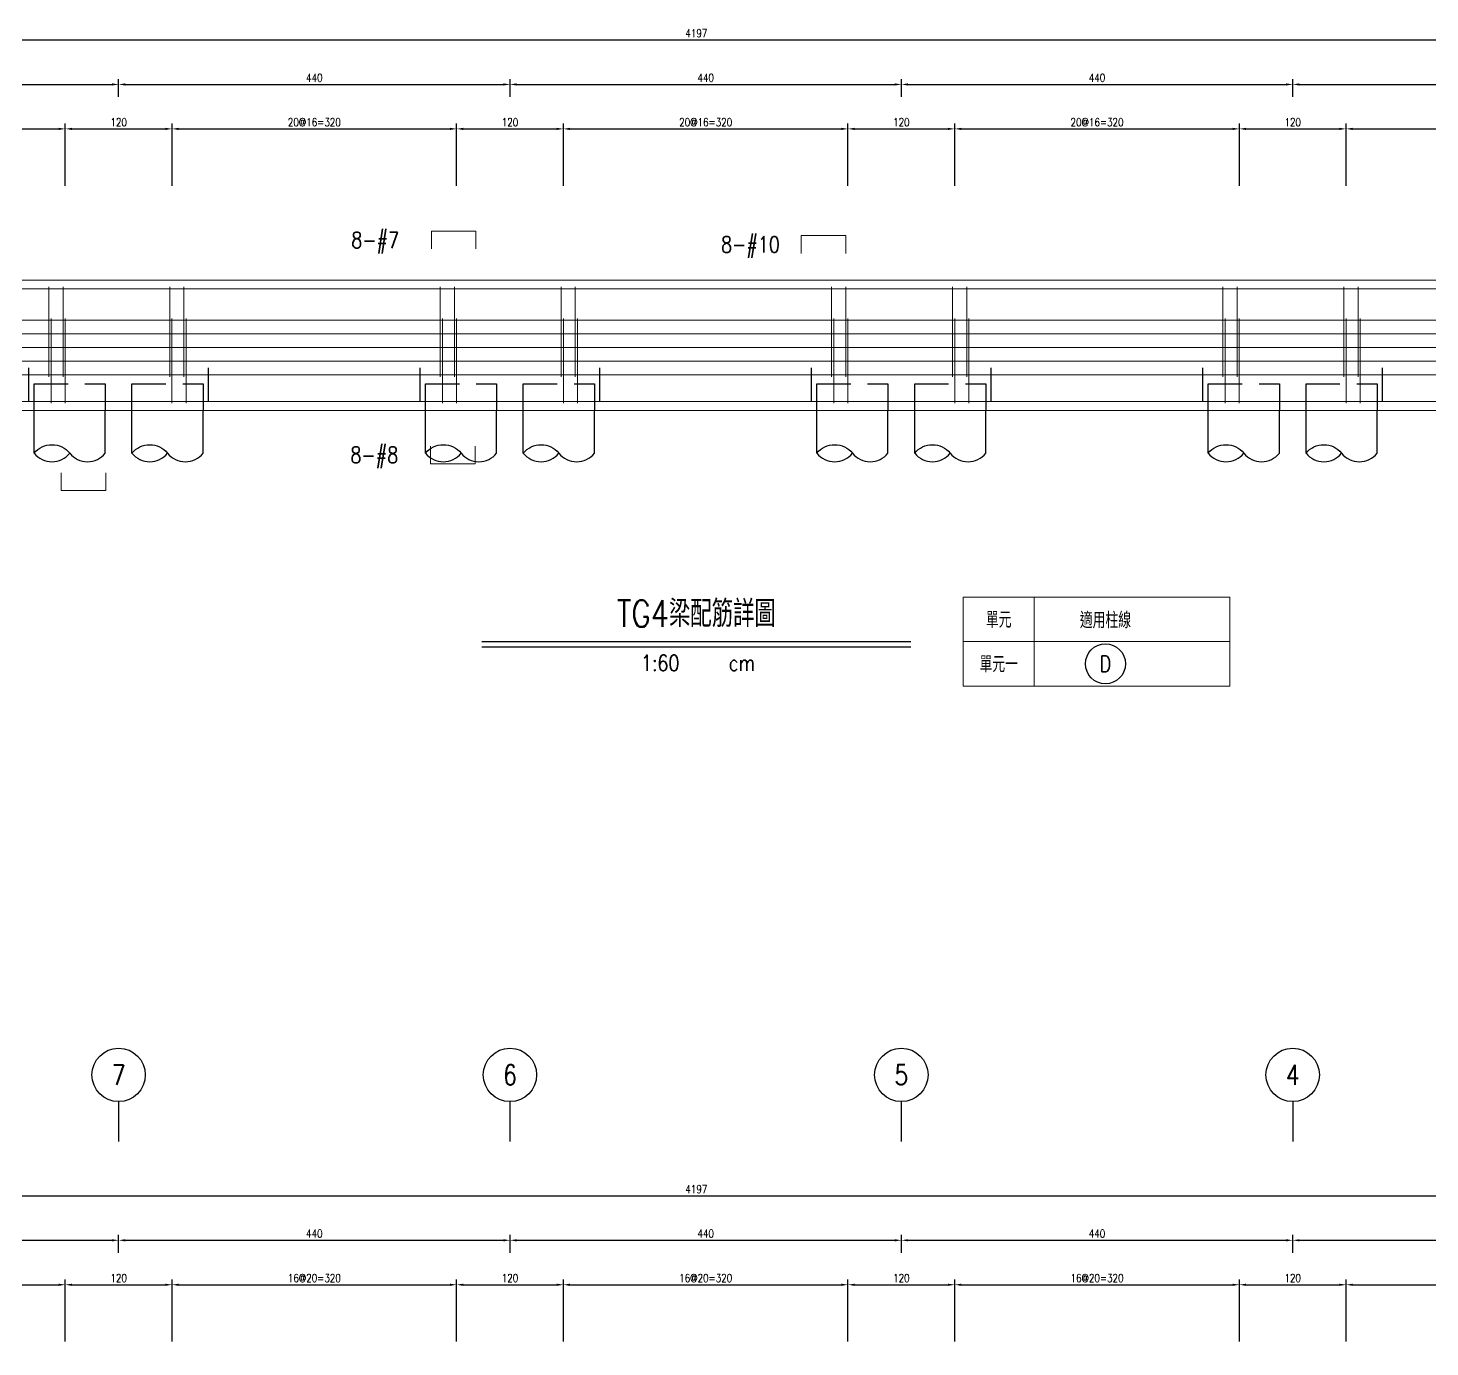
# Model space of a CAD drawing. Extents: x -4754 to 4976, y -19960 to 3841.
# Drawn here: x 1082 to 2658, y -3645 to -2161 of the extents above; entities that cross this region are included whole.
import ezdxf
from ezdxf.enums import TextEntityAlignment as Align

# ---------------------------------------------------------------- set-up
doc = ezdxf.new("R2010")
doc.units = 0
doc.header["$LTSCALE"] = 3
doc.linetypes.add('DASHED', pattern=[19.05, 12.7, -6.35])
doc.layers.get('0').update_dxf_attribs({"linetype": 'CONTINUOUS'})
doc.layers.add('HB_0', color=7, linetype='CONTINUOUS', transparency=0.5)
for name, color, linetype in [('HB_DIM', 1, 'CONTINUOUS'), ('HB_SYMBOLS', 7, 'CONTINUOUS'), ('HB_TXT_CTEXT', 2, 'CONTINUOUS'), ('鋼筋', 3, 'CONTINUOUS')]:
    doc.layers.add(name, color=color, linetype=linetype)
doc.styles.get("Standard").update_dxf_attribs({"font": 'ROMANS.shx', "width": 0.8, "bigfont": 'chineset.shx'})
doc.dimstyles.new('30', dxfattribs={"dimscale": 3, "dimtxt": 3, "dimasz": 2.5, "dimexe": 2, "dimexo": 2, "dimgap": 1, "dimtad": 1, "dimdsep": 46, "dimtxsty": 'Standard', "dimcen": 0, "dimclrd": 256, "dimclre": 256, "dimclrt": 2, "dimadec": 0, "dimazin": 0, "dimtfac": 1, "dimtix": 1, "dimtmove": 2, "dimatfit": 3, "dimfxl": 1, "dimtolj": 1, "dimtzin": 0, "dimarcsym": 0})

# ---------------------------------------------------------------- blocks, each defined once
blk = doc.blocks.new('pile_racked_Longitude')
at = {"color": 252, "linetype": 'DASHED'}
for p, q in [((-101, 10), (-101, 50)), ((101, 10), (101, 50))]:
    blk.add_line(p, q, dxfattribs=at)
at = {"linetype": 'Continuous'}
for p, q in [((15, -48.1), (15, 0)), ((95, -48.1), (95, 0)), ((-95, -48.1), (-95, 0)), ((-15, -48.1), (-15, 0))]:
    blk.add_line(p, q, dxfattribs=at)
at = {"color": 252, "linetype": 'DASHED'}
for points in [[(-95, 0), (-95, 30), (-15, 30), (-15, 0)], [(15, 0), (15, 30), (95, 30), (95, 0)]]:
    blk.add_lwpolyline(points, dxfattribs=at)
at = {"linetype": 'Continuous'}
for points in [[(-95, -48.1, -0.48), (-55, -48.1, 0.48), (-15, -48.1, 0.48)], [(15, -48.1, -0.48), (55, -48.1, 0.48), (95, -48.1, 0.48)], [(-95, -48.1, 0.48), (-55, -48.1, 0.48)], [(15, -48.1, 0.48), (55, -48.1, 0.48)]]:
    blk.add_lwpolyline(points, format="xyb", dxfattribs=at)
blk = doc.blocks.new('title_beam')
at = {"color": 3, "linetype": 'Continuous'}
blk.add_line((-241.2, 0), (241.2, 0), dxfattribs=at)
at = {"color": 1, "linetype": 'Continuous'}
blk.add_line((-241.2, -6), (241.2, -6), dxfattribs=at)
at = {"color": 3, "linetype": 'Continuous', "width": 0.8}
blk.add_attdef('TITLE', text='', height=30, dxfattribs=at).set_placement((0, 33), align=Align.MIDDLE)
at = {"linetype": 'Continuous', "width": 0.8}
blk.add_attdef('SCALE', text='', height=18, dxfattribs=at).set_placement((-40.6, -24), align=Align.MIDDLE)
blk.add_attdef('CM', (36.5, -33), '', height=18, dxfattribs=at)
blk = doc.blocks.new('line_tag')
at = {"layer": 'HB_SYMBOLS', "color": 4, "linetype": 'Continuous'}
blk.add_circle((0, 0), 22.5, dxfattribs=at)
at = {"color": 4, "linetype": 'Continuous', "width": 0.8}
blk.add_attdef('A', text='', height=18, dxfattribs=at).set_placement((0, 0), align=Align.MIDDLE)
blk = doc.blocks.new('*D138')
at = {"layer": 'HB_DIM', "linetype": 'Continuous', "lineweight": -2}
for p, q in [((803.6, -2338.8), (803.6, -2268.8)), ((1123.6, -2338.8), (1123.6, -2268.8)), ((811.1, -2274.8), (1116.1, -2274.8))]:
    blk.add_line(p, q, dxfattribs=at)
at = {"layer": 'HB_DIM'}
for points in [[(811.1, -2273.6), (811.1, -2276.1), (803.6, -2274.8)], [(1116.1, -2276.1), (1116.1, -2273.6), (1123.6, -2274.8)]]:
    blk.add_solid(points, dxfattribs=at)
at = {"layer": 'HB_DIM', "color": 2, "linetype": 'Continuous', "insert": (963.6, -2267.3), "char_height": 9, "attachment_point": 5, "rotation": 0}
blk.add_mtext('\\A1;20@16=320', dxfattribs=at)
blk = doc.blocks.new('*D139')
at = {"layer": 'HB_DIM', "linetype": 'Continuous', "lineweight": -2}
for p, q in [((1123.6, -2338.8), (1123.6, -2268.8)), ((1243.6, -2338.8), (1243.6, -2268.8)), ((1131.1, -2274.8), (1236.1, -2274.8))]:
    blk.add_line(p, q, dxfattribs=at)
at = {"layer": 'HB_DIM'}
for points in [[(1131.1, -2273.6), (1131.1, -2276.1), (1123.6, -2274.8)], [(1236.1, -2276.1), (1236.1, -2273.6), (1243.6, -2274.8)]]:
    blk.add_solid(points, dxfattribs=at)
at = {"layer": 'HB_DIM', "color": 2, "linetype": 'Continuous', "insert": (1183.6, -2267.3), "char_height": 9, "attachment_point": 5, "rotation": 0}
blk.add_mtext('\\A1;120', dxfattribs=at)
blk = doc.blocks.new('*D140')
at = {"layer": 'HB_DIM', "linetype": 'Continuous', "lineweight": -2}
for p, q in [((1243.6, -2338.8), (1243.6, -2268.8)), ((1563.6, -2338.8), (1563.6, -2268.8)), ((1251.1, -2274.8), (1556.1, -2274.8))]:
    blk.add_line(p, q, dxfattribs=at)
at = {"layer": 'HB_DIM'}
for points in [[(1251.1, -2273.6), (1251.1, -2276.1), (1243.6, -2274.8)], [(1556.1, -2276.1), (1556.1, -2273.6), (1563.6, -2274.8)]]:
    blk.add_solid(points, dxfattribs=at)
at = {"layer": 'HB_DIM', "color": 2, "linetype": 'Continuous', "insert": (1403.6, -2267.3), "char_height": 9, "attachment_point": 5, "rotation": 0}
blk.add_mtext('\\A1;20@16=320', dxfattribs=at)
blk = doc.blocks.new('*D141')
at = {"layer": 'HB_DIM', "linetype": 'Continuous', "lineweight": -2}
for p, q in [((1563.6, -2338.8), (1563.6, -2268.8)), ((1683.6, -2338.8), (1683.6, -2268.8)), ((1571.1, -2274.8), (1676.1, -2274.8))]:
    blk.add_line(p, q, dxfattribs=at)
at = {"layer": 'HB_DIM'}
for points in [[(1571.1, -2273.6), (1571.1, -2276.1), (1563.6, -2274.8)], [(1676.1, -2276.1), (1676.1, -2273.6), (1683.6, -2274.8)]]:
    blk.add_solid(points, dxfattribs=at)
at = {"layer": 'HB_DIM', "color": 2, "linetype": 'Continuous', "insert": (1623.6, -2267.3), "char_height": 9, "attachment_point": 5, "rotation": 0}
blk.add_mtext('\\A1;120', dxfattribs=at)
blk = doc.blocks.new('*D142')
at = {"layer": 'HB_DIM', "linetype": 'Continuous', "lineweight": -2}
for p, q in [((1683.6, -2338.8), (1683.6, -2268.8)), ((2003.6, -2338.8), (2003.6, -2268.8)), ((1691.1, -2274.8), (1996.1, -2274.8))]:
    blk.add_line(p, q, dxfattribs=at)
at = {"layer": 'HB_DIM'}
for points in [[(1691.1, -2273.6), (1691.1, -2276.1), (1683.6, -2274.8)], [(1996.1, -2276.1), (1996.1, -2273.6), (2003.6, -2274.8)]]:
    blk.add_solid(points, dxfattribs=at)
at = {"layer": 'HB_DIM', "color": 2, "linetype": 'Continuous', "insert": (1843.6, -2267.3), "char_height": 9, "attachment_point": 5, "rotation": 0}
blk.add_mtext('\\A1;20@16=320', dxfattribs=at)
blk = doc.blocks.new('*D143')
at = {"layer": 'HB_DIM', "linetype": 'Continuous', "lineweight": -2}
for p, q in [((2003.6, -2338.8), (2003.6, -2268.8)), ((2123.6, -2338.8), (2123.6, -2268.8)), ((2011.1, -2274.8), (2116.1, -2274.8))]:
    blk.add_line(p, q, dxfattribs=at)
at = {"layer": 'HB_DIM'}
for points in [[(2011.1, -2273.6), (2011.1, -2276.1), (2003.6, -2274.8)], [(2116.1, -2276.1), (2116.1, -2273.6), (2123.6, -2274.8)]]:
    blk.add_solid(points, dxfattribs=at)
at = {"layer": 'HB_DIM', "color": 2, "linetype": 'Continuous', "insert": (2063.6, -2267.3), "char_height": 9, "attachment_point": 5, "rotation": 0}
blk.add_mtext('\\A1;120', dxfattribs=at)
blk = doc.blocks.new('*D144')
at = {"layer": 'HB_DIM', "linetype": 'Continuous', "lineweight": -2}
for p, q in [((2123.6, -2338.8), (2123.6, -2268.8)), ((2443.6, -2338.8), (2443.6, -2268.8)), ((2131.1, -2274.8), (2436.1, -2274.8))]:
    blk.add_line(p, q, dxfattribs=at)
at = {"layer": 'HB_DIM'}
for points in [[(2131.1, -2273.6), (2131.1, -2276.1), (2123.6, -2274.8)], [(2436.1, -2276.1), (2436.1, -2273.6), (2443.6, -2274.8)]]:
    blk.add_solid(points, dxfattribs=at)
at = {"layer": 'HB_DIM', "color": 2, "linetype": 'Continuous', "insert": (2283.6, -2267.3), "char_height": 9, "attachment_point": 5, "rotation": 0}
blk.add_mtext('\\A1;20@16=320', dxfattribs=at)
blk = doc.blocks.new('*D145')
at = {"layer": 'HB_DIM', "linetype": 'Continuous', "lineweight": -2}
for p, q in [((2443.6, -2338.8), (2443.6, -2268.8)), ((2563.6, -2338.8), (2563.6, -2268.8)), ((2451.1, -2274.8), (2556.1, -2274.8))]:
    blk.add_line(p, q, dxfattribs=at)
at = {"layer": 'HB_DIM'}
for points in [[(2451.1, -2273.6), (2451.1, -2276.1), (2443.6, -2274.8)], [(2556.1, -2276.1), (2556.1, -2273.6), (2563.6, -2274.8)]]:
    blk.add_solid(points, dxfattribs=at)
at = {"layer": 'HB_DIM', "color": 2, "linetype": 'Continuous', "insert": (2503.6, -2267.3), "char_height": 9, "attachment_point": 5, "rotation": 0}
blk.add_mtext('\\A1;120', dxfattribs=at)
blk = doc.blocks.new('*D146')
at = {"layer": 'HB_DIM', "linetype": 'Continuous', "lineweight": -2}
for p, q in [((2563.6, -2338.8), (2563.6, -2268.8)), ((2883.6, -2338.8), (2883.6, -2268.8)), ((2571.1, -2274.8), (2876.1, -2274.8))]:
    blk.add_line(p, q, dxfattribs=at)
at = {"layer": 'HB_DIM'}
for points in [[(2571.1, -2273.6), (2571.1, -2276.1), (2563.6, -2274.8)], [(2876.1, -2276.1), (2876.1, -2273.6), (2883.6, -2274.8)]]:
    blk.add_solid(points, dxfattribs=at)
at = {"layer": 'HB_DIM', "color": 2, "linetype": 'Continuous', "insert": (2723.6, -2267.3), "char_height": 9, "attachment_point": 5, "rotation": 0}
blk.add_mtext('\\A1;20@16=320', dxfattribs=at)
blk = doc.blocks.new('*D152')
at = {"layer": 'HB_DIM', "linetype": 'Continuous', "lineweight": -2}
for p, q in [((-265.4, -2338.8), (-265.4, -2168.8)), ((-257.9, -2174.8), (3924.1, -2174.8)), ((3931.6, -2338.8), (3931.6, -2168.8))]:
    blk.add_line(p, q, dxfattribs=at)
at = {"layer": 'HB_DIM'}
for points in [[(-257.9, -2173.6), (-257.9, -2176.1), (-265.4, -2174.8)], [(3924.1, -2176.1), (3924.1, -2173.6), (3931.6, -2174.8)]]:
    blk.add_solid(points, dxfattribs=at)
at = {"layer": 'HB_DIM', "color": 2, "linetype": 'Continuous', "insert": (1833.1, -2167.3), "char_height": 9, "attachment_point": 5, "rotation": 0}
blk.add_mtext('\\A1;4197', dxfattribs=at)
blk = doc.blocks.new('*D156')
at = {"layer": 'HB_DIM', "linetype": 'Continuous', "lineweight": -2}
for p, q in [((743.6, -2238.8), (743.6, -2218.8)), ((1183.6, -2238.8), (1183.6, -2218.8)), ((751.1, -2224.8), (1176.1, -2224.8))]:
    blk.add_line(p, q, dxfattribs=at)
at = {"layer": 'HB_DIM'}
for points in [[(751.1, -2223.6), (751.1, -2226.1), (743.6, -2224.8)], [(1176.1, -2226.1), (1176.1, -2223.6), (1183.6, -2224.8)]]:
    blk.add_solid(points, dxfattribs=at)
at = {"layer": 'HB_DIM', "color": 2, "linetype": 'Continuous', "insert": (963.6, -2217.3), "char_height": 9, "attachment_point": 5, "rotation": 0}
blk.add_mtext('\\A1;440', dxfattribs=at)
blk = doc.blocks.new('*D157')
at = {"layer": 'HB_DIM', "linetype": 'Continuous', "lineweight": -2}
for p, q in [((1183.6, -2238.8), (1183.6, -2218.8)), ((1623.6, -2238.8), (1623.6, -2218.8)), ((1191.1, -2224.8), (1616.1, -2224.8))]:
    blk.add_line(p, q, dxfattribs=at)
at = {"layer": 'HB_DIM'}
for points in [[(1191.1, -2223.6), (1191.1, -2226.1), (1183.6, -2224.8)], [(1616.1, -2226.1), (1616.1, -2223.6), (1623.6, -2224.8)]]:
    blk.add_solid(points, dxfattribs=at)
at = {"layer": 'HB_DIM', "color": 2, "linetype": 'Continuous', "insert": (1403.6, -2217.3), "char_height": 9, "attachment_point": 5, "rotation": 0}
blk.add_mtext('\\A1;440', dxfattribs=at)
blk = doc.blocks.new('*D158')
at = {"layer": 'HB_DIM', "linetype": 'Continuous', "lineweight": -2}
for p, q in [((1623.6, -2238.8), (1623.6, -2218.8)), ((2063.6, -2238.8), (2063.6, -2218.8)), ((1631.1, -2224.8), (2056.1, -2224.8))]:
    blk.add_line(p, q, dxfattribs=at)
at = {"layer": 'HB_DIM'}
for points in [[(1631.1, -2223.6), (1631.1, -2226.1), (1623.6, -2224.8)], [(2056.1, -2226.1), (2056.1, -2223.6), (2063.6, -2224.8)]]:
    blk.add_solid(points, dxfattribs=at)
at = {"layer": 'HB_DIM', "color": 2, "linetype": 'Continuous', "insert": (1843.6, -2217.3), "char_height": 9, "attachment_point": 5, "rotation": 0}
blk.add_mtext('\\A1;440', dxfattribs=at)
blk = doc.blocks.new('*D159')
at = {"layer": 'HB_DIM', "linetype": 'Continuous', "lineweight": -2}
for p, q in [((2063.6, -2238.8), (2063.6, -2218.8)), ((2503.6, -2238.8), (2503.6, -2218.8)), ((2071.1, -2224.8), (2496.1, -2224.8))]:
    blk.add_line(p, q, dxfattribs=at)
at = {"layer": 'HB_DIM'}
for points in [[(2071.1, -2223.6), (2071.1, -2226.1), (2063.6, -2224.8)], [(2496.1, -2226.1), (2496.1, -2223.6), (2503.6, -2224.8)]]:
    blk.add_solid(points, dxfattribs=at)
at = {"layer": 'HB_DIM', "color": 2, "linetype": 'Continuous', "insert": (2283.6, -2217.3), "char_height": 9, "attachment_point": 5, "rotation": 0}
blk.add_mtext('\\A1;440', dxfattribs=at)
blk = doc.blocks.new('*D160')
at = {"layer": 'HB_DIM', "linetype": 'Continuous', "lineweight": -2}
for p, q in [((2503.6, -2238.8), (2503.6, -2218.8)), ((2943.6, -2238.8), (2943.6, -2218.8)), ((2511.1, -2224.8), (2936.1, -2224.8))]:
    blk.add_line(p, q, dxfattribs=at)
at = {"layer": 'HB_DIM'}
for points in [[(2511.1, -2223.6), (2511.1, -2226.1), (2503.6, -2224.8)], [(2936.1, -2226.1), (2936.1, -2223.6), (2943.6, -2224.8)]]:
    blk.add_solid(points, dxfattribs=at)
at = {"layer": 'HB_DIM', "color": 2, "linetype": 'Continuous', "insert": (2723.6, -2217.3), "char_height": 9, "attachment_point": 5, "rotation": 0}
blk.add_mtext('\\A1;440', dxfattribs=at)
blk = doc.blocks.new('line_guide')
at = {"color": 4, "linetype": 'Continuous'}
blk.add_line((0, 0), (0, -45), dxfattribs=at)
blk.add_circle((0, 30), 30, dxfattribs=at)
at = {"color": 4, "linetype": 'Continuous', "width": 0.8}
blk.add_attdef('A', text='', height=22.5, dxfattribs=at).set_placement((0, 30), align=Align.MIDDLE)
blk = doc.blocks.new('*D172')
at = {"layer": 'HB_DIM', "linetype": 'Continuous', "lineweight": -2}
for p, q in [((803.6, -3638.8), (803.6, -3568.8)), ((811.1, -3574.8), (1116.1, -3574.8)), ((1123.6, -3638.8), (1123.6, -3568.8))]:
    blk.add_line(p, q, dxfattribs=at)
at = {"layer": 'HB_DIM'}
for points in [[(811.1, -3573.6), (811.1, -3576.1), (803.6, -3574.8)], [(1116.1, -3576.1), (1116.1, -3573.6), (1123.6, -3574.8)]]:
    blk.add_solid(points, dxfattribs=at)
at = {"layer": 'HB_DIM', "color": 2, "linetype": 'Continuous', "insert": (963.6, -3567.3), "char_height": 9, "attachment_point": 5, "rotation": 0}
blk.add_mtext('\\A1;16@20=320', dxfattribs=at)
blk = doc.blocks.new('*D173')
at = {"layer": 'HB_DIM', "linetype": 'Continuous', "lineweight": -2}
for p, q in [((1123.6, -3638.8), (1123.6, -3568.8)), ((1131.1, -3574.8), (1236.1, -3574.8)), ((1243.6, -3638.8), (1243.6, -3568.8))]:
    blk.add_line(p, q, dxfattribs=at)
at = {"layer": 'HB_DIM'}
for points in [[(1131.1, -3573.6), (1131.1, -3576.1), (1123.6, -3574.8)], [(1236.1, -3576.1), (1236.1, -3573.6), (1243.6, -3574.8)]]:
    blk.add_solid(points, dxfattribs=at)
at = {"layer": 'HB_DIM', "color": 2, "linetype": 'Continuous', "insert": (1183.6, -3567.3), "char_height": 9, "attachment_point": 5, "rotation": 0}
blk.add_mtext('\\A1;120', dxfattribs=at)
blk = doc.blocks.new('*D174')
at = {"layer": 'HB_DIM', "linetype": 'Continuous', "lineweight": -2}
for p, q in [((1243.6, -3638.8), (1243.6, -3568.8)), ((1251.1, -3574.8), (1556.1, -3574.8)), ((1563.6, -3638.8), (1563.6, -3568.8))]:
    blk.add_line(p, q, dxfattribs=at)
at = {"layer": 'HB_DIM'}
for points in [[(1251.1, -3573.6), (1251.1, -3576.1), (1243.6, -3574.8)], [(1556.1, -3576.1), (1556.1, -3573.6), (1563.6, -3574.8)]]:
    blk.add_solid(points, dxfattribs=at)
at = {"layer": 'HB_DIM', "color": 2, "linetype": 'Continuous', "insert": (1403.6, -3567.3), "char_height": 9, "attachment_point": 5, "rotation": 0}
blk.add_mtext('\\A1;16@20=320', dxfattribs=at)
blk = doc.blocks.new('*D175')
at = {"layer": 'HB_DIM', "linetype": 'Continuous', "lineweight": -2}
for p, q in [((1563.6, -3638.8), (1563.6, -3568.8)), ((1571.1, -3574.8), (1676.1, -3574.8)), ((1683.6, -3638.8), (1683.6, -3568.8))]:
    blk.add_line(p, q, dxfattribs=at)
at = {"layer": 'HB_DIM'}
for points in [[(1571.1, -3573.6), (1571.1, -3576.1), (1563.6, -3574.8)], [(1676.1, -3576.1), (1676.1, -3573.6), (1683.6, -3574.8)]]:
    blk.add_solid(points, dxfattribs=at)
at = {"layer": 'HB_DIM', "color": 2, "linetype": 'Continuous', "insert": (1623.6, -3567.3), "char_height": 9, "attachment_point": 5, "rotation": 0}
blk.add_mtext('\\A1;120', dxfattribs=at)
blk = doc.blocks.new('*D176')
at = {"layer": 'HB_DIM', "linetype": 'Continuous', "lineweight": -2}
for p, q in [((1683.6, -3638.8), (1683.6, -3568.8)), ((1691.1, -3574.8), (1996.1, -3574.8)), ((2003.6, -3638.8), (2003.6, -3568.8))]:
    blk.add_line(p, q, dxfattribs=at)
at = {"layer": 'HB_DIM'}
for points in [[(1691.1, -3573.6), (1691.1, -3576.1), (1683.6, -3574.8)], [(1996.1, -3576.1), (1996.1, -3573.6), (2003.6, -3574.8)]]:
    blk.add_solid(points, dxfattribs=at)
at = {"layer": 'HB_DIM', "color": 2, "linetype": 'Continuous', "insert": (1843.6, -3567.3), "char_height": 9, "attachment_point": 5, "rotation": 0}
blk.add_mtext('\\A1;16@20=320', dxfattribs=at)
blk = doc.blocks.new('*D177')
at = {"layer": 'HB_DIM', "linetype": 'Continuous', "lineweight": -2}
for p, q in [((2003.6, -3638.8), (2003.6, -3568.8)), ((2011.1, -3574.8), (2116.1, -3574.8)), ((2123.6, -3638.8), (2123.6, -3568.8))]:
    blk.add_line(p, q, dxfattribs=at)
at = {"layer": 'HB_DIM'}
for points in [[(2011.1, -3573.6), (2011.1, -3576.1), (2003.6, -3574.8)], [(2116.1, -3576.1), (2116.1, -3573.6), (2123.6, -3574.8)]]:
    blk.add_solid(points, dxfattribs=at)
at = {"layer": 'HB_DIM', "color": 2, "linetype": 'Continuous', "insert": (2063.6, -3567.3), "char_height": 9, "attachment_point": 5, "rotation": 0}
blk.add_mtext('\\A1;120', dxfattribs=at)
blk = doc.blocks.new('*D178')
at = {"layer": 'HB_DIM', "linetype": 'Continuous', "lineweight": -2}
for p, q in [((2123.6, -3638.8), (2123.6, -3568.8)), ((2131.1, -3574.8), (2436.1, -3574.8)), ((2443.6, -3638.8), (2443.6, -3568.8))]:
    blk.add_line(p, q, dxfattribs=at)
at = {"layer": 'HB_DIM'}
for points in [[(2131.1, -3573.6), (2131.1, -3576.1), (2123.6, -3574.8)], [(2436.1, -3576.1), (2436.1, -3573.6), (2443.6, -3574.8)]]:
    blk.add_solid(points, dxfattribs=at)
at = {"layer": 'HB_DIM', "color": 2, "linetype": 'Continuous', "insert": (2283.6, -3567.3), "char_height": 9, "attachment_point": 5, "rotation": 0}
blk.add_mtext('\\A1;16@20=320', dxfattribs=at)
blk = doc.blocks.new('*D179')
at = {"layer": 'HB_DIM', "linetype": 'Continuous', "lineweight": -2}
for p, q in [((2443.6, -3638.8), (2443.6, -3568.8)), ((2451.1, -3574.8), (2556.1, -3574.8)), ((2563.6, -3638.8), (2563.6, -3568.8))]:
    blk.add_line(p, q, dxfattribs=at)
at = {"layer": 'HB_DIM'}
for points in [[(2451.1, -3573.6), (2451.1, -3576.1), (2443.6, -3574.8)], [(2556.1, -3576.1), (2556.1, -3573.6), (2563.6, -3574.8)]]:
    blk.add_solid(points, dxfattribs=at)
at = {"layer": 'HB_DIM', "color": 2, "linetype": 'Continuous', "insert": (2503.6, -3567.3), "char_height": 9, "attachment_point": 5, "rotation": 0}
blk.add_mtext('\\A1;120', dxfattribs=at)
blk = doc.blocks.new('*D180')
at = {"layer": 'HB_DIM', "linetype": 'Continuous', "lineweight": -2}
for p, q in [((2563.6, -3638.8), (2563.6, -3568.8)), ((2571.1, -3574.8), (2876.1, -3574.8)), ((2883.6, -3638.8), (2883.6, -3568.8))]:
    blk.add_line(p, q, dxfattribs=at)
at = {"layer": 'HB_DIM'}
for points in [[(2571.1, -3573.6), (2571.1, -3576.1), (2563.6, -3574.8)], [(2876.1, -3576.1), (2876.1, -3573.6), (2883.6, -3574.8)]]:
    blk.add_solid(points, dxfattribs=at)
at = {"layer": 'HB_DIM', "color": 2, "linetype": 'Continuous', "insert": (2723.6, -3567.3), "char_height": 9, "attachment_point": 5, "rotation": 0}
blk.add_mtext('\\A1;16@20=320', dxfattribs=at)
blk = doc.blocks.new('*D186')
at = {"layer": 'HB_DIM', "linetype": 'Continuous', "lineweight": -2}
for p, q in [((-265.4, -3638.8), (-265.4, -3468.8)), ((-257.9, -3474.8), (3924.1, -3474.8)), ((3931.6, -3638.8), (3931.6, -3468.8))]:
    blk.add_line(p, q, dxfattribs=at)
at = {"layer": 'HB_DIM'}
for points in [[(-257.9, -3473.6), (-257.9, -3476.1), (-265.4, -3474.8)], [(3924.1, -3476.1), (3924.1, -3473.6), (3931.6, -3474.8)]]:
    blk.add_solid(points, dxfattribs=at)
at = {"layer": 'HB_DIM', "color": 2, "linetype": 'Continuous', "insert": (1833.1, -3467.3), "char_height": 9, "attachment_point": 5, "rotation": 0}
blk.add_mtext('\\A1;4197', dxfattribs=at)
blk = doc.blocks.new('*D190')
at = {"layer": 'HB_DIM', "linetype": 'Continuous', "lineweight": -2}
for p, q in [((743.6, -3538.8), (743.6, -3518.8)), ((751.1, -3524.8), (1176.1, -3524.8)), ((1183.6, -3538.8), (1183.6, -3518.8))]:
    blk.add_line(p, q, dxfattribs=at)
at = {"layer": 'HB_DIM'}
for points in [[(751.1, -3523.6), (751.1, -3526.1), (743.6, -3524.8)], [(1176.1, -3526.1), (1176.1, -3523.6), (1183.6, -3524.8)]]:
    blk.add_solid(points, dxfattribs=at)
at = {"layer": 'HB_DIM', "color": 2, "linetype": 'Continuous', "insert": (963.6, -3517.3), "char_height": 9, "attachment_point": 5, "rotation": 0}
blk.add_mtext('\\A1;440', dxfattribs=at)
blk = doc.blocks.new('*D191')
at = {"layer": 'HB_DIM', "linetype": 'Continuous', "lineweight": -2}
for p, q in [((1183.6, -3538.8), (1183.6, -3518.8)), ((1191.1, -3524.8), (1616.1, -3524.8)), ((1623.6, -3538.8), (1623.6, -3518.8))]:
    blk.add_line(p, q, dxfattribs=at)
at = {"layer": 'HB_DIM'}
for points in [[(1191.1, -3523.6), (1191.1, -3526.1), (1183.6, -3524.8)], [(1616.1, -3526.1), (1616.1, -3523.6), (1623.6, -3524.8)]]:
    blk.add_solid(points, dxfattribs=at)
at = {"layer": 'HB_DIM', "color": 2, "linetype": 'Continuous', "insert": (1403.6, -3517.3), "char_height": 9, "attachment_point": 5, "rotation": 0}
blk.add_mtext('\\A1;440', dxfattribs=at)
blk = doc.blocks.new('*D192')
at = {"layer": 'HB_DIM', "linetype": 'Continuous', "lineweight": -2}
for p, q in [((1623.6, -3538.8), (1623.6, -3518.8)), ((1631.1, -3524.8), (2056.1, -3524.8)), ((2063.6, -3538.8), (2063.6, -3518.8))]:
    blk.add_line(p, q, dxfattribs=at)
at = {"layer": 'HB_DIM'}
for points in [[(1631.1, -3523.6), (1631.1, -3526.1), (1623.6, -3524.8)], [(2056.1, -3526.1), (2056.1, -3523.6), (2063.6, -3524.8)]]:
    blk.add_solid(points, dxfattribs=at)
at = {"layer": 'HB_DIM', "color": 2, "linetype": 'Continuous', "insert": (1843.6, -3517.3), "char_height": 9, "attachment_point": 5, "rotation": 0}
blk.add_mtext('\\A1;440', dxfattribs=at)
blk = doc.blocks.new('*D193')
at = {"layer": 'HB_DIM', "linetype": 'Continuous', "lineweight": -2}
for p, q in [((2063.6, -3538.8), (2063.6, -3518.8)), ((2071.1, -3524.8), (2496.1, -3524.8)), ((2503.6, -3538.8), (2503.6, -3518.8))]:
    blk.add_line(p, q, dxfattribs=at)
at = {"layer": 'HB_DIM'}
for points in [[(2071.1, -3523.6), (2071.1, -3526.1), (2063.6, -3524.8)], [(2496.1, -3526.1), (2496.1, -3523.6), (2503.6, -3524.8)]]:
    blk.add_solid(points, dxfattribs=at)
at = {"layer": 'HB_DIM', "color": 2, "linetype": 'Continuous', "insert": (2283.6, -3517.3), "char_height": 9, "attachment_point": 5, "rotation": 0}
blk.add_mtext('\\A1;440', dxfattribs=at)
blk = doc.blocks.new('*D194')
at = {"layer": 'HB_DIM', "linetype": 'Continuous', "lineweight": -2}
for p, q in [((2503.6, -3538.8), (2503.6, -3518.8)), ((2511.1, -3524.8), (2936.1, -3524.8)), ((2943.6, -3538.8), (2943.6, -3518.8))]:
    blk.add_line(p, q, dxfattribs=at)
at = {"layer": 'HB_DIM'}
for points in [[(2511.1, -3523.6), (2511.1, -3526.1), (2503.6, -3524.8)], [(2936.1, -3526.1), (2936.1, -3523.6), (2943.6, -3524.8)]]:
    blk.add_solid(points, dxfattribs=at)
at = {"layer": 'HB_DIM', "color": 2, "linetype": 'Continuous', "insert": (2723.6, -3517.3), "char_height": 9, "attachment_point": 5, "rotation": 0}
blk.add_mtext('\\A1;440', dxfattribs=at)

msp = doc.modelspace()

# ---------------------------------------------------------------- linework, layer by layer
at = {"layer": 'HB_0', "lineweight": 5}
msp.add_lwpolyline([(-265.427, -2591.496), (-265.427, -2444.802), (3931.573, -2444.802), (3931.573, -2591.496), (-265.427, -2591.496)], dxfattribs=at)
at = {"layer": 'HB_DIM', "color": 1, "linetype": 'Continuous'}
for points in [[(1417.327, -2489.802, 0, 1.25, 0), (1417.327, -2474.802, 0, 0, 0), (1417.327, -2399.802, 0, 0, 0), (1435.327, -2399.802, 0, 0, 0)], [(1833.073, -2454.802, 0, 1.25, 0), (1833.073, -2439.802, 0, 0, 0), (1833.073, -2404.802, 0, 0, 0), (1851.073, -2404.802, 0, 0, 0)], [(1416.351, -2551.496, 0, 1.25, 0), (1416.351, -2566.496, 0, 0, 0), (1416.351, -2641.496, 0, 0, 0), (1434.351, -2641.496, 0, 0, 0)]]:
    msp.add_lwpolyline(points, format="xyseb", dxfattribs=at)
at = {"layer": 'HB_TXT_CTEXT', "color": 4, "lineweight": 5, "true_color": 0x00ffff}
for p, q in [((2213.073, -2801.496), (2213.073, -2901.496)), ((2133.073, -2851.496), (2433.073, -2851.496))]:
    msp.add_line(p, q, dxfattribs=at)
msp.add_lwpolyline([(2133.073, -2801.496), (2133.073, -2901.496), (2433.073, -2901.496), (2433.073, -2801.496), (2133.073, -2801.496)], dxfattribs=at)
at = {"layer": 'HB_TXT_CTEXT', "lineweight": 5}
for points in [[(1535.327, -2409.802, -50), (1535.327, -2389.802, -50), (1585.327, -2389.802, -50), (1585.327, -2409.802, -50)], [(1951.073, -2414.802, -38), (1951.073, -2394.802, -38), (2001.073, -2394.802, -38), (2001.073, -2414.802, -38)], [(1534.351, -2631.496, -50), (1534.351, -2651.496, -50), (1584.351, -2651.496, -50), (1584.351, -2631.496, -50)], [(1119.147, -2661.496, -50), (1119.147, -2681.496, -50), (1169.147, -2681.496, -50), (1169.147, -2661.496, -50)]]:
    msp.add_polyline3d(points, dxfattribs=at)
at = {"layer": '鋼筋', "lineweight": 5}
for p, q in [((-244.937, -2454.802, -38), (3911.083, -2454.802, -38)), ((-244.937, -2454.802, -27.143), (3911.083, -2454.802, -27.143)), ((-244.937, -2454.802, -16.286), (3911.083, -2454.802, -16.286)), ((-244.937, -2454.802, -5.429), (3911.083, -2454.802, -5.429)), ((-244.937, -2454.802, 5.429), (3911.083, -2454.802, 5.429)), ((-244.937, -2454.802, 16.286), (3911.083, -2454.802, 16.286)), ((-244.937, -2454.802, 27.143), (3911.083, -2454.802, 27.143)), ((-244.937, -2454.802, 38), (3911.083, -2454.802, 38)), ((1105.033, -2463.352, 33.895), (1105.033, -2455.732, 33.895)), ((1105.033, -2455.732, 40.245), (1105.033, -2550.566, 40.245)), ((1105.033, -2550.566, -40.245), (1105.033, -2455.732, -40.245)), ((1105.033, -2455.732, -33.895), (1105.033, -2463.352, -33.895)), ((1121.033, -2463.352, 33.895), (1121.033, -2455.732, 33.895)), ((1121.033, -2455.732, 40.245), (1121.033, -2550.566, 40.245)), ((1121.033, -2550.566, -40.245), (1121.033, -2455.732, -40.245)), ((1121.033, -2455.732, -33.895), (1121.033, -2463.352, -33.895)), ((1241.033, -2463.352, 33.895), (1241.033, -2455.732, 33.895)), ((1241.033, -2455.732, 40.245), (1241.033, -2550.566, 40.245)), ((1241.033, -2550.566, -40.245), (1241.033, -2455.732, -40.245)), ((1241.033, -2455.732, -33.895), (1241.033, -2463.352, -33.895)), ((1257.033, -2463.352, 33.895), (1257.033, -2455.732, 33.895)), ((1257.033, -2455.732, 40.245), (1257.033, -2550.566, 40.245)), ((1257.033, -2550.566, -40.245), (1257.033, -2455.732, -40.245)), ((1257.033, -2455.732, -33.895), (1257.033, -2463.352, -33.895)), ((1545.033, -2463.352, 33.895), (1545.033, -2455.732, 33.895)), ((1545.033, -2455.732, 40.245), (1545.033, -2550.566, 40.245)), ((1545.033, -2550.566, -40.245), (1545.033, -2455.732, -40.245)), ((1545.033, -2455.732, -33.895), (1545.033, -2463.352, -33.895)), ((1561.033, -2463.352, 33.895), (1561.033, -2455.732, 33.895)), ((1561.033, -2455.732, 40.245), (1561.033, -2550.566, 40.245)), ((1561.033, -2550.566, -40.245), (1561.033, -2455.732, -40.245)), ((1561.033, -2455.732, -33.895), (1561.033, -2463.352, -33.895)), ((1681.033, -2463.352, 33.895), (1681.033, -2455.732, 33.895)), ((1681.033, -2455.732, 40.245), (1681.033, -2550.566, 40.245)), ((1681.033, -2550.566, -40.245), (1681.033, -2455.732, -40.245)), ((1681.033, -2455.732, -33.895), (1681.033, -2463.352, -33.895)), ((1697.033, -2463.352, 33.895), (1697.033, -2455.732, 33.895)), ((1697.033, -2455.732, 40.245), (1697.033, -2550.566, 40.245)), ((1697.033, -2550.566, -40.245), (1697.033, -2455.732, -40.245)), ((1697.033, -2455.732, -33.895), (1697.033, -2463.352, -33.895)), ((1985.033, -2463.352, 33.895), (1985.033, -2455.732, 33.895)), ((1985.033, -2455.732, 40.245), (1985.033, -2550.566, 40.245)), ((1985.033, -2550.566, -40.245), (1985.033, -2455.732, -40.245)), ((1985.033, -2455.732, -33.895), (1985.033, -2463.352, -33.895)), ((2001.033, -2463.352, 33.895), (2001.033, -2455.732, 33.895)), ((2001.033, -2455.732, 40.245), (2001.033, -2550.566, 40.245)), ((2001.033, -2550.566, -40.245), (2001.033, -2455.732, -40.245)), ((2001.033, -2455.732, -33.895), (2001.033, -2463.352, -33.895)), ((2121.033, -2463.352, 33.895), (2121.033, -2455.732, 33.895)), ((2121.033, -2455.732, 40.245), (2121.033, -2550.566, 40.245)), ((2121.033, -2550.566, -40.245), (2121.033, -2455.732, -40.245)), ((2121.033, -2455.732, -33.895), (2121.033, -2463.352, -33.895)), ((2137.033, -2463.352, 33.895), (2137.033, -2455.732, 33.895)), ((2137.033, -2455.732, 40.245), (2137.033, -2550.566, 40.245)), ((2137.033, -2550.566, -40.245), (2137.033, -2455.732, -40.245)), ((2137.033, -2455.732, -33.895), (2137.033, -2463.352, -33.895)), ((2425.033, -2463.352, 33.895), (2425.033, -2455.732, 33.895)), ((2425.033, -2455.732, 40.245), (2425.033, -2550.566, 40.245)), ((2425.033, -2550.566, -40.245), (2425.033, -2455.732, -40.245)), ((2425.033, -2455.732, -33.895), (2425.033, -2463.352, -33.895)), ((2441.033, -2463.352, 33.895), (2441.033, -2455.732, 33.895)), ((2441.033, -2455.732, 40.245), (2441.033, -2550.566, 40.245)), ((2441.033, -2550.566, -40.245), (2441.033, -2455.732, -40.245)), ((2441.033, -2455.732, -33.895), (2441.033, -2463.352, -33.895)), ((2561.033, -2463.352, 33.895), (2561.033, -2455.732, 33.895)), ((2561.033, -2455.732, 40.245), (2561.033, -2550.566, 40.245)), ((2561.033, -2550.566, -40.245), (2561.033, -2455.732, -40.245)), ((2561.033, -2455.732, -33.895), (2561.033, -2463.352, -33.895)), ((2577.033, -2463.352, 33.895), (2577.033, -2455.732, 33.895)), ((2577.033, -2455.732, 40.245), (2577.033, -2550.566, 40.245)), ((2577.033, -2550.566, -40.245), (2577.033, -2455.732, -40.245)), ((2577.033, -2455.732, -33.895), (2577.033, -2463.352, -33.895)), ((-245.657, -2489.802, -50), (3911.803, -2489.802, -50)), ((-245.657, -2489.802, -35.714), (3911.803, -2489.802, -35.714)), ((-245.657, -2489.802, -21.429), (3911.803, -2489.802, -21.429)), ((-245.657, -2489.802, -7.143), (3911.803, -2489.802, -7.143)), ((-245.657, -2489.802, 7.143), (3911.803, -2489.802, 7.143)), ((-245.657, -2489.802, 21.429), (3911.803, -2489.802, 21.429)), ((-245.657, -2489.802, 35.714), (3911.803, -2489.802, 35.714)), ((-245.657, -2489.802, 50), (3911.803, -2489.802, 50)), ((-243.427, -2505.225, -50), (3909.573, -2505.225, -50)), ((-243.427, -2505.225, 50), (3909.573, -2505.225, 50)), ((1107.573, -2498.852, 45.395), (1107.573, -2491.232, 45.395)), ((1107.573, -2491.232, 51.745), (1107.573, -2580.066, 51.745)), ((1107.573, -2580.066, -51.745), (1107.573, -2491.232, -51.745)), ((1107.573, -2491.232, -45.395), (1107.573, -2498.852, -45.395)), ((1123.573, -2498.852, 45.395), (1123.573, -2491.232, 45.395)), ((1123.573, -2491.232, 51.745), (1123.573, -2580.066, 51.745)), ((1123.573, -2580.066, -51.745), (1123.573, -2491.232, -51.745)), ((1123.573, -2491.232, -45.395), (1123.573, -2498.852, -45.395)), ((1243.573, -2498.852, 45.395), (1243.573, -2491.232, 45.395)), ((1243.573, -2491.232, 51.745), (1243.573, -2580.066, 51.745)), ((1243.573, -2580.066, -51.745), (1243.573, -2491.232, -51.745)), ((1243.573, -2491.232, -45.395), (1243.573, -2498.852, -45.395)), ((1259.573, -2498.852, 45.395), (1259.573, -2491.232, 45.395)), ((1259.573, -2491.232, 51.745), (1259.573, -2580.066, 51.745)), ((1259.573, -2580.066, -51.745), (1259.573, -2491.232, -51.745)), ((1259.573, -2491.232, -45.395), (1259.573, -2498.852, -45.395)), ((1547.573, -2498.852, 45.395), (1547.573, -2491.232, 45.395)), ((1547.573, -2491.232, 51.745), (1547.573, -2580.066, 51.745)), ((1547.573, -2580.066, -51.745), (1547.573, -2491.232, -51.745)), ((1547.573, -2491.232, -45.395), (1547.573, -2498.852, -45.395)), ((1563.573, -2498.852, 45.395), (1563.573, -2491.232, 45.395)), ((1563.573, -2491.232, 51.745), (1563.573, -2580.066, 51.745)), ((1563.573, -2580.066, -51.745), (1563.573, -2491.232, -51.745)), ((1563.573, -2491.232, -45.395), (1563.573, -2498.852, -45.395)), ((1683.573, -2498.852, 45.395), (1683.573, -2491.232, 45.395)), ((1683.573, -2491.232, 51.745), (1683.573, -2580.066, 51.745)), ((1683.573, -2580.066, -51.745), (1683.573, -2491.232, -51.745)), ((1683.573, -2491.232, -45.395), (1683.573, -2498.852, -45.395)), ((1699.573, -2498.852, 45.395), (1699.573, -2491.232, 45.395)), ((1699.573, -2491.232, 51.745), (1699.573, -2580.066, 51.745)), ((1699.573, -2580.066, -51.745), (1699.573, -2491.232, -51.745)), ((1699.573, -2491.232, -45.395), (1699.573, -2498.852, -45.395)), ((1987.573, -2498.852, 45.395), (1987.573, -2491.232, 45.395)), ((1987.573, -2491.232, 51.745), (1987.573, -2580.066, 51.745)), ((1987.573, -2580.066, -51.745), (1987.573, -2491.232, -51.745)), ((1987.573, -2491.232, -45.395), (1987.573, -2498.852, -45.395)), ((2003.573, -2498.852, 45.395), (2003.573, -2491.232, 45.395)), ((2003.573, -2491.232, 51.745), (2003.573, -2580.066, 51.745)), ((2003.573, -2580.066, -51.745), (2003.573, -2491.232, -51.745)), ((2003.573, -2491.232, -45.395), (2003.573, -2498.852, -45.395)), ((2123.573, -2498.852, 45.395), (2123.573, -2491.232, 45.395)), ((2123.573, -2491.232, 51.745), (2123.573, -2580.066, 51.745)), ((2123.573, -2580.066, -51.745), (2123.573, -2491.232, -51.745)), ((2123.573, -2491.232, -45.395), (2123.573, -2498.852, -45.395)), ((2139.573, -2498.852, 45.395), (2139.573, -2491.232, 45.395)), ((2139.573, -2491.232, 51.745), (2139.573, -2580.066, 51.745)), ((2139.573, -2580.066, -51.745), (2139.573, -2491.232, -51.745)), ((2139.573, -2491.232, -45.395), (2139.573, -2498.852, -45.395)), ((2427.573, -2498.852, 45.395), (2427.573, -2491.232, 45.395)), ((2427.573, -2491.232, 51.745), (2427.573, -2580.066, 51.745)), ((2427.573, -2580.066, -51.745), (2427.573, -2491.232, -51.745)), ((2427.573, -2491.232, -45.395), (2427.573, -2498.852, -45.395)), ((2443.573, -2498.852, 45.395), (2443.573, -2491.232, 45.395)), ((2443.573, -2491.232, 51.745), (2443.573, -2580.066, 51.745)), ((2443.573, -2580.066, -51.745), (2443.573, -2491.232, -51.745)), ((2443.573, -2491.232, -45.395), (2443.573, -2498.852, -45.395)), ((2563.573, -2498.852, 45.395), (2563.573, -2491.232, 45.395)), ((2563.573, -2491.232, 51.745), (2563.573, -2580.066, 51.745)), ((2563.573, -2580.066, -51.745), (2563.573, -2491.232, -51.745)), ((2563.573, -2491.232, -45.395), (2563.573, -2498.852, -45.395)), ((2579.573, -2498.852, 45.395), (2579.573, -2491.232, 45.395)), ((2579.573, -2491.232, 51.745), (2579.573, -2580.066, 51.745)), ((2579.573, -2580.066, -51.745), (2579.573, -2491.232, -51.745)), ((2579.573, -2491.232, -45.395), (2579.573, -2498.852, -45.395)), ((-243.427, -2520.649, -50), (3909.573, -2520.649, -50)), ((-243.427, -2520.649, 50), (3909.573, -2520.649, 50)), ((-243.427, -2536.073, -50), (3909.573, -2536.073, -50)), ((-243.427, -2536.073, 50), (3909.573, -2536.073, 50)), ((-250.537, -2551.496, -50), (3916.683, -2551.496, -50)), ((-250.537, -2551.496, -35.714), (3916.683, -2551.496, -35.714)), ((-250.537, -2551.496, -21.429), (3916.683, -2551.496, -21.429)), ((-250.537, -2551.496, -7.143), (3916.683, -2551.496, -7.143)), ((-250.537, -2551.496, 7.143), (3916.683, -2551.496, 7.143)), ((-250.537, -2551.496, 21.429), (3916.683, -2551.496, 21.429)), ((-250.537, -2551.496, 35.714), (3916.683, -2551.496, 35.714)), ((-250.537, -2551.496, 50), (3916.683, -2551.496, 50)), ((1105.033, -2553.741, 37.07), (1105.033, -2553.741, -37.07)), ((1121.033, -2553.741, 37.07), (1121.033, -2553.741, -37.07)), ((1241.033, -2553.741, 37.07), (1241.033, -2553.741, -37.07)), ((1257.033, -2553.741, 37.07), (1257.033, -2553.741, -37.07)), ((1545.033, -2553.741, 37.07), (1545.033, -2553.741, -37.07)), ((1561.033, -2553.741, 37.07), (1561.033, -2553.741, -37.07)), ((1681.033, -2553.741, 37.07), (1681.033, -2553.741, -37.07)), ((1697.033, -2553.741, 37.07), (1697.033, -2553.741, -37.07)), ((1985.033, -2553.741, 37.07), (1985.033, -2553.741, -37.07)), ((2001.033, -2553.741, 37.07), (2001.033, -2553.741, -37.07)), ((2121.033, -2553.741, 37.07), (2121.033, -2553.741, -37.07)), ((2137.033, -2553.741, 37.07), (2137.033, -2553.741, -37.07)), ((2425.033, -2553.741, 37.07), (2425.033, -2553.741, -37.07)), ((2441.033, -2553.741, 37.07), (2441.033, -2553.741, -37.07)), ((2561.033, -2553.741, 37.07), (2561.033, -2553.741, -37.07)), ((2577.033, -2553.741, 37.07), (2577.033, -2553.741, -37.07)), ((-246.742, -2581.496, -50), (3912.888, -2581.496, -50)), ((-246.742, -2581.496, -35.714), (3912.888, -2581.496, -35.714)), ((-246.742, -2581.496, -21.429), (3912.888, -2581.496, -21.429)), ((-246.742, -2581.496, -7.143), (3912.888, -2581.496, -7.143)), ((-246.742, -2581.496, 7.143), (3912.888, -2581.496, 7.143)), ((-246.742, -2581.496, 21.429), (3912.888, -2581.496, 21.429)), ((-246.742, -2581.496, 35.714), (3912.888, -2581.496, 35.714)), ((-246.742, -2581.496, 50), (3912.888, -2581.496, 50)), ((1107.573, -2583.241, 48.57), (1107.573, -2583.241, -48.57)), ((1123.573, -2583.241, 48.57), (1123.573, -2583.241, -48.57)), ((1243.573, -2583.241, 48.57), (1243.573, -2583.241, -48.57)), ((1259.573, -2583.241, 48.57), (1259.573, -2583.241, -48.57)), ((1547.573, -2583.241, 48.57), (1547.573, -2583.241, -48.57)), ((1563.573, -2583.241, 48.57), (1563.573, -2583.241, -48.57)), ((1683.573, -2583.241, 48.57), (1683.573, -2583.241, -48.57)), ((1699.573, -2583.241, 48.57), (1699.573, -2583.241, -48.57)), ((1987.573, -2583.241, 48.57), (1987.573, -2583.241, -48.57)), ((2003.573, -2583.241, 48.57), (2003.573, -2583.241, -48.57)), ((2123.573, -2583.241, 48.57), (2123.573, -2583.241, -48.57)), ((2139.573, -2583.241, 48.57), (2139.573, -2583.241, -48.57)), ((2427.573, -2583.241, 48.57), (2427.573, -2583.241, -48.57)), ((2443.573, -2583.241, 48.57), (2443.573, -2583.241, -48.57)), ((2563.573, -2583.241, 48.57), (2563.573, -2583.241, -48.57)), ((2579.573, -2583.241, 48.57), (2579.573, -2583.241, -48.57))]:
    msp.add_line(p, q, dxfattribs=at)
at = {"layer": '鋼筋', "lineweight": 5, "extrusion": (1, -2.44929e-16, 0)}
for centre, start, end in [((-2455.732, 37.07, 1105.033), 270, 90), ((-2455.732, -37.07, 1105.033), 270, 90), ((-2455.732, 37.07, 1121.033), 270, 90), ((-2455.732, -37.07, 1121.033), 270, 90), ((-2455.732, 37.07, 1241.033), 270, 90), ((-2455.732, -37.07, 1241.033), 270, 90), ((-2455.732, 37.07, 1257.033), 270, 90), ((-2455.732, -37.07, 1257.033), 270, 90), ((-2455.732, 37.07, 1545.033), 270, 90), ((-2455.732, -37.07, 1545.033), 270, 90), ((-2455.732, 37.07, 1561.033), 270, 90), ((-2455.732, -37.07, 1561.033), 270, 90), ((-2455.732, 37.07, 1681.033), 270, 90), ((-2455.732, -37.07, 1681.033), 270, 90), ((-2455.732, 37.07, 1697.033), 270, 90), ((-2455.732, -37.07, 1697.033), 270, 90), ((-2455.732, 37.07, 1985.033), 270, 90), ((-2455.732, -37.07, 1985.033), 270, 90), ((-2455.732, 37.07, 2001.033), 270, 90), ((-2455.732, -37.07, 2001.033), 270, 90), ((-2455.732, 37.07, 2121.033), 270, 90), ((-2455.732, -37.07, 2121.033), 270, 90), ((-2455.732, 37.07, 2137.033), 270, 90), ((-2455.732, -37.07, 2137.033), 270, 90), ((-2455.732, 37.07, 2425.033), 270, 90), ((-2455.732, -37.07, 2425.033), 270, 90), ((-2455.732, 37.07, 2441.033), 270, 90), ((-2455.732, -37.07, 2441.033), 270, 90), ((-2455.732, 37.07, 2561.033), 270, 90), ((-2455.732, -37.07, 2561.033), 270, 90), ((-2455.732, 37.07, 2577.033), 270, 90), ((-2455.732, -37.07, 2577.033), 270, 90), ((-2491.232, 48.57, 1107.573), 270, 90), ((-2491.232, -48.57, 1107.573), 270, 90), ((-2491.232, 48.57, 1123.573), 270, 90), ((-2491.232, -48.57, 1123.573), 270, 90), ((-2491.232, 48.57, 1243.573), 270, 90), ((-2491.232, -48.57, 1243.573), 270, 90), ((-2491.232, 48.57, 1259.573), 270, 90), ((-2491.232, -48.57, 1259.573), 270, 90), ((-2491.232, 48.57, 1547.573), 270, 90), ((-2491.232, -48.57, 1547.573), 270, 90), ((-2491.232, 48.57, 1563.573), 270, 90), ((-2491.232, -48.57, 1563.573), 270, 90), ((-2491.232, 48.57, 1683.573), 270, 90), ((-2491.232, -48.57, 1683.573), 270, 90), ((-2491.232, 48.57, 1699.573), 270, 90), ((-2491.232, -48.57, 1699.573), 270, 90), ((-2491.232, 48.57, 1987.573), 270, 90), ((-2491.232, -48.57, 1987.573), 270, 90), ((-2491.232, 48.57, 2003.573), 270, 90), ((-2491.232, -48.57, 2003.573), 270, 90), ((-2491.232, 48.57, 2123.573), 270, 90), ((-2491.232, -48.57, 2123.573), 270, 90), ((-2491.232, 48.57, 2139.573), 270, 90), ((-2491.232, -48.57, 2139.573), 270, 90), ((-2491.232, 48.57, 2427.573), 270, 90), ((-2491.232, -48.57, 2427.573), 270, 90), ((-2491.232, 48.57, 2443.573), 270, 90), ((-2491.232, -48.57, 2443.573), 270, 90), ((-2491.232, 48.57, 2563.573), 270, 90), ((-2491.232, -48.57, 2563.573), 270, 90), ((-2491.232, 48.57, 2579.573), 270, 90), ((-2491.232, -48.57, 2579.573), 270, 90), ((-2550.566, 37.07, 1105.033), 90, 180), ((-2550.566, -37.07, 1105.033), 180, 270), ((-2550.566, 37.07, 1121.033), 90, 180), ((-2550.566, -37.07, 1121.033), 180, 270), ((-2550.566, 37.07, 1241.033), 90, 180), ((-2550.566, -37.07, 1241.033), 180, 270), ((-2550.566, 37.07, 1257.033), 90, 180), ((-2550.566, -37.07, 1257.033), 180, 270), ((-2550.566, 37.07, 1545.033), 90, 180), ((-2550.566, -37.07, 1545.033), 180, 270), ((-2550.566, 37.07, 1561.033), 90, 180), ((-2550.566, -37.07, 1561.033), 180, 270), ((-2550.566, 37.07, 1681.033), 90, 180), ((-2550.566, -37.07, 1681.033), 180, 270), ((-2550.566, 37.07, 1697.033), 90, 180), ((-2550.566, -37.07, 1697.033), 180, 270), ((-2550.566, 37.07, 1985.033), 90, 180), ((-2550.566, -37.07, 1985.033), 180, 270), ((-2550.566, 37.07, 2001.033), 90, 180), ((-2550.566, -37.07, 2001.033), 180, 270), ((-2550.566, 37.07, 2121.033), 90, 180), ((-2550.566, -37.07, 2121.033), 180, 270), ((-2550.566, 37.07, 2137.033), 90, 180), ((-2550.566, -37.07, 2137.033), 180, 270), ((-2550.566, 37.07, 2425.033), 90, 180), ((-2550.566, -37.07, 2425.033), 180, 270), ((-2550.566, 37.07, 2441.033), 90, 180), ((-2550.566, -37.07, 2441.033), 180, 270), ((-2550.566, 37.07, 2561.033), 90, 180), ((-2550.566, -37.07, 2561.033), 180, 270), ((-2550.566, 37.07, 2577.033), 90, 180), ((-2550.566, -37.07, 2577.033), 180, 270), ((-2580.066, 48.57, 1107.573), 90, 180), ((-2580.066, -48.57, 1107.573), 180, 270), ((-2580.066, 48.57, 1123.573), 90, 180), ((-2580.066, -48.57, 1123.573), 180, 270), ((-2580.066, 48.57, 1243.573), 90, 180), ((-2580.066, -48.57, 1243.573), 180, 270), ((-2580.066, 48.57, 1259.573), 90, 180), ((-2580.066, -48.57, 1259.573), 180, 270), ((-2580.066, 48.57, 1547.573), 90, 180), ((-2580.066, -48.57, 1547.573), 180, 270), ((-2580.066, 48.57, 1563.573), 90, 180), ((-2580.066, -48.57, 1563.573), 180, 270), ((-2580.066, 48.57, 1683.573), 90, 180), ((-2580.066, -48.57, 1683.573), 180, 270), ((-2580.066, 48.57, 1699.573), 90, 180), ((-2580.066, -48.57, 1699.573), 180, 270), ((-2580.066, 48.57, 1987.573), 90, 180), ((-2580.066, -48.57, 1987.573), 180, 270), ((-2580.066, 48.57, 2003.573), 90, 180), ((-2580.066, -48.57, 2003.573), 180, 270), ((-2580.066, 48.57, 2123.573), 90, 180), ((-2580.066, -48.57, 2123.573), 180, 270), ((-2580.066, 48.57, 2139.573), 90, 180), ((-2580.066, -48.57, 2139.573), 180, 270), ((-2580.066, 48.57, 2427.573), 90, 180), ((-2580.066, -48.57, 2427.573), 180, 270), ((-2580.066, 48.57, 2443.573), 90, 180), ((-2580.066, -48.57, 2443.573), 180, 270), ((-2580.066, 48.57, 2563.573), 90, 180), ((-2580.066, -48.57, 2563.573), 180, 270), ((-2580.066, 48.57, 2579.573), 90, 180), ((-2580.066, -48.57, 2579.573), 180, 270)]:
    msp.add_arc(centre, 3.175, start, end, dxfattribs=at)

# ---------------------------------------------------------------- block references
at = {"layer": 'HB_0', "linetype": 'Continuous'}
for p in [(1183.573, -2591.496), (1623.573, -2591.496), (2063.573, -2591.496), (2503.573, -2591.496)]:
    msp.add_blockref('pile_racked_Longitude', p, dxfattribs=at)
for p, values in [((1183.573, -3368.802), {'A': '7'}), ((1623.573, -3368.802), {'A': '6'}), ((2063.573, -3368.802), {'A': '5'}), ((2503.573, -3368.802), {'A': '4'})]:
    msp.add_blockref('line_guide', p, dxfattribs=at).add_auto_attribs(values)
at = {"layer": 'HB_TXT_CTEXT', "linetype": 'Continuous'}
for name, p, values in [('title_beam', (1833.073, -2851.496), {'TITLE': 'TG4梁配筋詳圖', 'SCALE': '1:60', 'CM': 'cm'}), ('line_tag', (2293.073, -2876.496), {'A': 'D'})]:
    msp.add_blockref(name, p, dxfattribs=at).add_auto_attribs(values)

# ---------------------------------------------------------------- texts
at = {"layer": 'HB_TXT_CTEXT', "linetype": 'Continuous', "width": 0.8}
for s, p in [(' 8-#7', (1435.327, -2399.802, -50)), (' 8-#10', (1851.073, -2404.802, -38)), (' 8-#8', (1434.351, -2641.496, -50))]:
    msp.add_text(s, height=18, dxfattribs=at).set_placement(p, align=Align.MIDDLE_LEFT)
for s, p in [('單元', (2173.073, -2826.496)), ('適用柱線', (2293.073, -2826.496)), ('單元一', (2173.073, -2876.496))]:
    msp.add_text(s, height=18, dxfattribs=at).set_placement(p, align=Align.MIDDLE)

# ---------------------------------------------------------------- dimensions: what is measured, and where the dimension line sits
at = {"layer": 'HB_DIM', "linetype": 'Continuous'}
for base, p1, p2, picture, middle in [((3931.573, -2174.802), (-265.427, -2344.802), (3931.573, -2344.802), '*D152', (1833.073, -2167.302)), ((1183.573, -2224.802), (743.573, -2244.802, 641), (1183.573, -2244.802, 201), '*D156', (963.573, -2217.302)), ((1623.573, -2224.802), (1183.573, -2244.802, 201), (1623.573, -2244.802, -239), '*D157', (1403.573, -2217.302)), ((2063.573, -2224.802), (1623.573, -2244.802, -239), (2063.573, -2244.802, -679), '*D158', (1843.573, -2217.302)), ((2503.573, -2224.802), (2063.573, -2244.802, -679), (2503.573, -2244.802, -1119), '*D159', (2283.573, -2217.302)), ((2943.573, -2224.802), (2503.573, -2244.802, -1119), (2943.573, -2244.802, -1559), '*D160', (2723.573, -2217.302)), ((1243.573, -2274.802), (1123.573, -2344.802, 45.395), (1243.573, -2344.802, 45.395), '*D139', (1183.573, -2267.302)), ((1683.573, -2274.802), (1563.573, -2344.802, 45.395), (1683.573, -2344.802, 45.395), '*D141', (1623.573, -2267.302)), ((2123.573, -2274.802), (2003.573, -2344.802, 45.395), (2123.573, -2344.802, 45.395), '*D143', (2063.573, -2267.302)), ((2563.573, -2274.802), (2443.573, -2344.802, 45.395), (2563.573, -2344.802, 45.395), '*D145', (2503.573, -2267.302)), ((3931.573, -3474.802), (-265.427, -3644.802), (3931.573, -3644.802), '*D186', (1833.073, -3467.302)), ((1183.573, -3524.802), (743.573, -3544.802, 141), (1183.573, -3544.802, -299), '*D190', (963.573, -3517.302)), ((1623.573, -3524.802), (1183.573, -3544.802, -299), (1623.573, -3544.802, -739), '*D191', (1403.573, -3517.302)), ((2063.573, -3524.802), (1623.573, -3544.802, -739), (2063.573, -3544.802, -1179), '*D192', (1843.573, -3517.302)), ((2503.573, -3524.802), (2063.573, -3544.802, -1179), (2503.573, -3544.802, -1619), '*D193', (2283.573, -3517.302)), ((2943.573, -3524.802), (2503.573, -3544.802, -1619), (2943.573, -3544.802, -2059), '*D194', (2723.573, -3517.302)), ((1243.573, -3574.802), (1123.573, -3644.802, 45.395), (1243.573, -3644.802, 45.395), '*D173', (1183.573, -3567.302)), ((1683.573, -3574.802), (1563.573, -3644.802, 45.395), (1683.573, -3644.802, 45.395), '*D175', (1623.573, -3567.302)), ((2123.573, -3574.802), (2003.573, -3644.802, 45.395), (2123.573, -3644.802, 45.395), '*D177', (2063.573, -3567.302)), ((2563.573, -3574.802), (2443.573, -3644.802, 45.395), (2563.573, -3644.802, 45.395), '*D179', (2503.573, -3567.302))]:
    dim = msp.add_linear_dim(base=base, p1=p1, p2=p2, angle=0, dimstyle='30', override={"dimdec": 0, "dimpost": '<>'}, dxfattribs=at)
    dim.commit()
    dim.dimension.update_dxf_attribs({"geometry": picture, "text_midpoint": middle})
for base, p1, p2, text, picture, middle in [((1123.573, -2274.802), (803.573, -2344.802, 45.395), (1123.573, -2344.802, 45.395), '20@16=<>', '*D138', (963.573, -2267.302)), ((1563.573, -2274.802), (1243.573, -2344.802, 45.395), (1563.573, -2344.802, 45.395), '20@16=<>', '*D140', (1403.573, -2267.302)), ((2003.573, -2274.802), (1683.573, -2344.802, 45.395), (2003.573, -2344.802, 45.395), '20@16=<>', '*D142', (1843.573, -2267.302)), ((2443.573, -2274.802), (2123.573, -2344.802, 45.395), (2443.573, -2344.802, 45.395), '20@16=<>', '*D144', (2283.573, -2267.302)), ((2883.573, -2274.802), (2563.573, -2344.802, 45.395), (2883.573, -2344.802, 45.395), '20@16=<>', '*D146', (2723.573, -2267.302)), ((1123.573, -3574.802), (803.573, -3644.802, 45.395), (1123.573, -3644.802, 45.395), '16@20=<>', '*D172', (963.573, -3567.302)), ((1563.573, -3574.802), (1243.573, -3644.802, 45.395), (1563.573, -3644.802, 45.395), '16@20=<>', '*D174', (1403.573, -3567.302)), ((2003.573, -3574.802), (1683.573, -3644.802, 45.395), (2003.573, -3644.802, 45.395), '16@20=<>', '*D176', (1843.573, -3567.302)), ((2443.573, -3574.802), (2123.573, -3644.802, 45.395), (2443.573, -3644.802, 45.395), '16@20=<>', '*D178', (2283.573, -3567.302)), ((2883.573, -3574.802), (2563.573, -3644.802, 45.395), (2883.573, -3644.802, 45.395), '16@20=<>', '*D180', (2723.573, -3567.302))]:
    dim = msp.add_linear_dim(base=base, p1=p1, p2=p2, angle=0, text=text, dimstyle='30', override={"dimdec": 0, "dimpost": '<>'}, dxfattribs=at)
    dim.commit()
    dim.dimension.update_dxf_attribs({"geometry": picture, "text_midpoint": middle})

doc.saveas('drawing.dxf')
